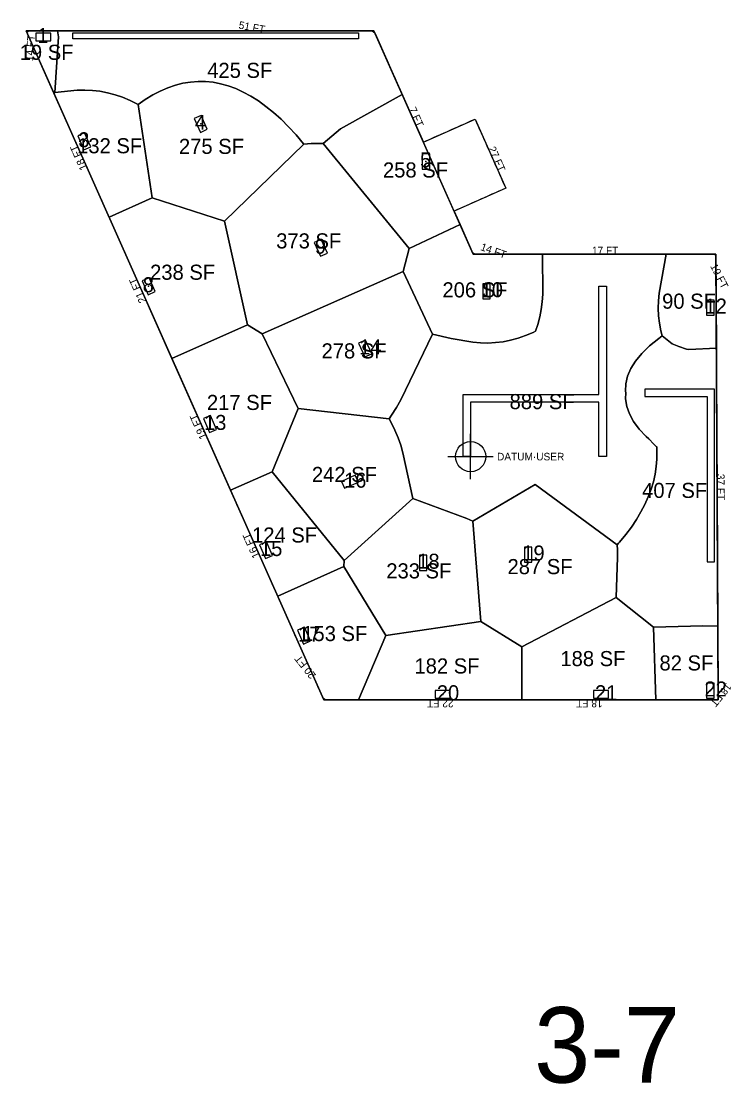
# Model space of a CAD drawing. Header units: metres. Extents: x 6006 to 43258, y -596 to 1101.
# Drawn here: x 12010 to 13138, y -596 to 1092 of the extents above; entities that cross this region are included whole.
import ezdxf
from ezdxf.enums import TextEntityAlignment as Align

# ---------------------------------------------------------------- set-up
doc = ezdxf.new("R2010")
doc.units = ezdxf.units.M
doc.layers.add('COLUMN-FOOTPRINT', color=6, linetype='Continuous', lineweight=9)
for name, color, linetype in [('COLUMN-LABEL', 6, 'Continuous'), ('FLOOR LABELS', 1, 'Continuous'), ('FLOOR_3_AREA_LABELS', 3, 'Continuous'), ('FLOOR_3_BOUNDARY', 5, 'Continuous'), ('FLOOR_3_COLUMNS', 7, 'Continuous'), ('FLOOR_3_DATUM', 4, 'Continuous'), ('FLOOR_3_FASCADE_COLUMNS', 30, 'Continuous'), ('FLOOR_3_FASCADE_WALLS', 4, 'Continuous'), ('FLOOR_3_LARGE_TRIBUTARY', 6, 'Continuous'), ('FLOOR_3_TRIBUTARY_COL_0', 2, 'Continuous'), ('FLOOR_3_TRIBUTARY_COL_1', 2, 'Continuous'), ('FLOOR_3_TRIBUTARY_COL_10', 2, 'Continuous'), ('FLOOR_3_TRIBUTARY_COL_11', 2, 'Continuous'), ('FLOOR_3_TRIBUTARY_COL_12', 2, 'Continuous'), ('FLOOR_3_TRIBUTARY_COL_13', 2, 'Continuous'), ('FLOOR_3_TRIBUTARY_COL_14', 2, 'Continuous'), ('FLOOR_3_TRIBUTARY_COL_15', 2, 'Continuous'), ('FLOOR_3_TRIBUTARY_COL_16', 2, 'Continuous'), ('FLOOR_3_TRIBUTARY_COL_17', 2, 'Continuous'), ('FLOOR_3_TRIBUTARY_COL_2', 2, 'Continuous'), ('FLOOR_3_TRIBUTARY_COL_3', 2, 'Continuous'), ('FLOOR_3_TRIBUTARY_COL_4', 2, 'Continuous'), ('FLOOR_3_TRIBUTARY_COL_5', 2, 'Continuous'), ('FLOOR_3_TRIBUTARY_COL_6', 2, 'Continuous'), ('FLOOR_3_TRIBUTARY_COL_7', 2, 'Continuous'), ('FLOOR_3_TRIBUTARY_COL_8', 2, 'Continuous'), ('FLOOR_3_TRIBUTARY_COL_9', 2, 'Continuous'), ('FLOOR_3_WALL_TRIBUTARY_13', 1, 'Continuous'), ('FLOOR_3_WALL_TRIBUTARY_19', 1, 'Continuous'), ('FLOOR_3_WALL_TRIBUTARY_7', 1, 'Continuous'), ('SECONDARY AREA', 7, 'Continuous'), ('SHEAR-WALL', 4, 'Continuous'), ('SLAB', 5, 'Continuous')]:
    doc.layers.add(name, color=color, linetype=linetype)

msp = doc.modelspace()

# ---------------------------------------------------------------- linework, layer by layer
at = {"layer": 'COLUMN-FOOTPRINT'}
for points in [[(12032.9, 1061.3), (12056.9, 1061.3), (12056.9, 1073.3), (12032.9, 1073.3)], [(12285.1, 937.8), (12294.8, 915.9), (12305.8, 920.8), (12296.1, 942.7)], [(12099.8, 910.1), (12109.5, 888.2), (12120.5, 893), (12110.7, 915)], [(12659.6, 857.6), (12659.6, 881.6), (12647.6, 881.6), (12647.6, 857.6)], [(12476.1, 740.9), (12485.8, 719), (12496.8, 723.9), (12487, 745.8)], [(12202.2, 679.9), (12212, 657.9), (12222.9, 662.8), (12213.2, 684.7)], [(12756, 651.3), (12756, 675.3), (12744, 675.3), (12744, 651.3)], [(13112, 625.3), (13112, 649.3), (13100, 649.3), (13100, 625.3)], [(12546.6, 580.8), (12556.4, 558.9), (12567.4, 563.7), (12557.6, 585.7)], [(12299.7, 460.9), (12309.5, 438.9), (12320.4, 443.8), (12310.7, 465.8)], [(12524.2, 350.2), (12546.1, 360), (12541.3, 371), (12519.3, 361.2)], [(12388.9, 260.5), (12398.6, 238.6), (12409.6, 243.5), (12399.8, 265.4)], [(12822.3, 232.9), (12822.3, 256.9), (12810.3, 256.9), (12810.3, 232.9)], [(12655.3, 219.8), (12655.3, 243.8), (12643.3, 243.8), (12643.3, 219.8)], [(12449.3, 124.7), (12459.1, 102.7), (12470.1, 107.6), (12460.3, 129.5)], [(13112, 16.8), (13112, 40.8), (13100, 40.8), (13100, 16.8)], [(12668.4, 16.8), (12692.4, 16.8), (12692.4, 28.8), (12668.4, 28.8)], [(12920, 16.8), (12944, 16.8), (12944, 28.8), (12920, 28.8)]]:
    msp.add_lwpolyline(points, close=True, dxfattribs=at)
at = {"layer": 'FLOOR_3_BOUNDARY'}
msp.add_lwpolyline([(12649.5, 900.3), (12731.7, 936.9), (12780.5, 827.3), (12698.3, 790.7), (12728.8, 722.1), (13114.8, 722.1), (13118.5, 14.1), (12491.2, 14.1), (12018, 1077.1), (12570.8, 1077.1), (12649.5, 900.3)], close=True, dxfattribs=at)
at = {"layer": 'FLOOR_3_COLUMNS'}
for p in [(12044.9, 1067.3), (12295.4, 929.3), (12110.1, 901.6), (12653.6, 869.6), (12486.4, 732.4), (12212.6, 671.3), (12750, 663.3), (13106, 637.3), (12557, 572.3), (12310.1, 452.3), (12532.7, 360.6), (12399.2, 252), (12816.3, 244.9), (12649.3, 231.8), (12459.7, 116.1), (12680.4, 22.8), (12932, 22.8), (13106, 28.8)]:
    msp.add_point(p, dxfattribs=at)
at = {"layer": 'FLOOR_3_DATUM'}
for p, q in [((12724.7, 364.6), (12724.7, 436.6)), ((12688.7, 400.6), (12760.7, 400.6))]:
    msp.add_line(p, q, dxfattribs=at)
msp.add_circle((12724.7, 400.6), 24, dxfattribs=at)
at = {"layer": 'FLOOR_3_FASCADE_COLUMNS'}
for points in [[(12062.7, 976.6), (12060.3, 982.1), (12057.9, 987.6), (12055.4, 993.1), (12053, 998.6), (12050.5, 1004.1), (12048.1, 1009.5), (12045.7, 1015), (12043.2, 1020.5), (12040.8, 1026), (12038.3, 1031.5), (12035.9, 1036.9), (12033.5, 1042.4), (12031, 1047.9), (12028.6, 1053.4), (12026.1, 1058.9), (12023.7, 1064.4), (12021.3, 1069.8), (12018.8, 1075.3), (12022.1, 1077.1), (12028.1, 1077.1), (12034.1, 1077.1), (12040.1, 1077.1), (12046.1, 1077.1), (12052.1, 1077.1), (12058.1, 1077.1), (12064.1, 1077.1), (12070.1, 1077.1)], [(12150.6, 779.3), (12148.1, 784.8), (12145.7, 790.3), (12143.3, 795.8), (12140.8, 801.2), (12138.4, 806.7), (12135.9, 812.2), (12133.5, 817.7), (12131.1, 823.2), (12128.6, 828.6), (12126.2, 834.1), (12123.7, 839.6), (12121.3, 845.1), (12118.9, 850.6), (12116.4, 856.1), (12114, 861.5), (12111.5, 867), (12109.1, 872.5), (12106.7, 878), (12104.2, 883.5), (12101.8, 888.9), (12099.3, 894.4), (12096.9, 899.9), (12094.5, 905.4), (12092, 910.9), (12089.6, 916.4), (12087.1, 921.8), (12084.7, 927.3), (12082.3, 932.8), (12079.8, 938.3), (12077.4, 943.8), (12074.9, 949.2), (12072.5, 954.7), (12070.1, 960.2), (12067.6, 965.7), (12065.2, 971.2), (12062.7, 976.6)], [(12616.1, 975.4), (12618.5, 969.9), (12621, 964.4), (12623.4, 958.9), (12625.8, 953.4), (12628.3, 948), (12630.7, 942.5), (12633.2, 937), (12635.6, 931.5), (12638, 926), (12640.5, 920.5), (12642.9, 915.1), (12645.4, 909.6), (12647.8, 904.1), (12649.5, 900.3)], [(12649.5, 900.3), (12655, 902.7), (12660.4, 905.2), (12665.9, 907.6), (12671.4, 910.1), (12676.9, 912.5), (12682.4, 914.9), (12687.9, 917.4), (12693.3, 919.8), (12698.8, 922.3), (12704.3, 924.7), (12709.8, 927.1), (12715.3, 929.6), (12720.7, 932), (12726.2, 934.5), (12731.7, 936.9), (12734.1, 931.4), (12736.6, 925.9), (12739, 920.5), (12741.5, 915), (12743.9, 909.5), (12746.3, 904), (12748.8, 898.5), (12751.2, 893), (12753.7, 887.6), (12756.1, 882.1), (12758.5, 876.6), (12761, 871.1), (12763.4, 865.6), (12765.9, 860.2), (12768.3, 854.7), (12770.7, 849.2), (12773.2, 843.7), (12775.6, 838.2), (12778.1, 832.7), (12780.5, 827.3), (12775, 824.8), (12769.5, 822.4), (12764.1, 819.9), (12758.6, 817.5), (12753.1, 815.1), (12747.6, 812.6), (12742.1, 810.2), (12736.6, 807.7), (12731.2, 805.3), (12725.7, 802.9), (12720.2, 800.4), (12714.7, 798), (12709.2, 795.5), (12703.8, 793.1), (12698.3, 790.7), (12700.7, 785.2), (12703.2, 779.7), (12705.6, 774.2), (12708, 768.7)], [(12250.6, 554.6), (12248.2, 560.1), (12245.7, 565.5), (12243.3, 571), (12240.8, 576.5), (12238.4, 582), (12236, 587.5), (12233.5, 592.9), (12231.1, 598.4), (12228.6, 603.9), (12226.2, 609.4), (12223.8, 614.9), (12221.3, 620.3), (12218.9, 625.8), (12216.4, 631.3), (12214, 636.8), (12211.6, 642.3), (12209.1, 647.8), (12206.7, 653.2), (12204.3, 658.7), (12201.8, 664.2), (12199.4, 669.7), (12196.9, 675.2), (12194.5, 680.6), (12192.1, 686.1), (12189.6, 691.6), (12187.2, 697.1), (12184.7, 702.6), (12182.3, 708.1), (12179.9, 713.5), (12177.4, 719), (12175, 724.5), (12172.5, 730), (12170.1, 735.5), (12167.7, 740.9), (12165.2, 746.4), (12162.8, 751.9), (12160.3, 757.4), (12157.9, 762.9), (12155.5, 768.3), (12153, 773.8), (12150.6, 779.3)], [(12708, 768.7), (12710.5, 763.3), (12712.9, 757.8), (12715.4, 752.3), (12717.8, 746.8), (12720.2, 741.3), (12722.7, 735.9), (12725.1, 730.4), (12727.6, 724.9), (12731.7, 722.1), (12737.7, 722.1), (12743.7, 722.1), (12749.7, 722.1), (12755.7, 722.1), (12761.7, 722.1), (12767.7, 722.1), (12773.7, 722.1), (12779.7, 722.1), (12785.7, 722.1), (12791.7, 722.1), (12797.7, 722.1), (12803.7, 722.1), (12809.7, 722.1), (12815.7, 722.1), (12821.7, 722.1), (12827.7, 722.1), (12833.7, 722.1), (12839.7, 722.1)], [(13037.7, 722.1), (13043.7, 722.1), (13049.7, 722.1), (13055.7, 722.1), (13061.7, 722.1), (13067.7, 722.1), (13073.7, 722.1), (13079.7, 722.1), (13085.7, 722.1), (13091.7, 722.1), (13097.7, 722.1), (13103.7, 722.1), (13109.7, 722.1), (13114.8, 721.1), (13114.8, 715.1), (13114.9, 709.1), (13114.9, 703.1), (13114.9, 697.1), (13114.9, 691.1), (13115, 685.1), (13115, 679.1), (13115, 673.1), (13115.1, 667.1), (13115.1, 661.1), (13115.1, 655.1), (13115.2, 649.1), (13115.2, 643.1), (13115.2, 637.1), (13115.3, 631.1), (13115.3, 625.1), (13115.3, 619.1), (13115.4, 613.1), (13115.4, 607.1), (13115.4, 601.1), (13115.4, 595.1), (13115.5, 589.1), (13115.5, 583.1), (13115.5, 577.1), (13115.6, 571.1)], [(12343.3, 346.3), (12340.9, 351.8), (12338.4, 357.2), (12336, 362.7), (12333.6, 368.2), (12331.1, 373.7), (12328.7, 379.2), (12326.2, 384.6), (12323.8, 390.1), (12321.4, 395.6), (12318.9, 401.1), (12316.5, 406.6), (12314, 412.1), (12311.6, 417.5), (12309.2, 423), (12306.7, 428.5), (12304.3, 434), (12301.8, 439.5), (12299.4, 444.9), (12297, 450.4), (12294.5, 455.9), (12292.1, 461.4), (12289.6, 466.9), (12287.2, 472.3), (12284.8, 477.8), (12282.3, 483.3), (12279.9, 488.8), (12277.4, 494.3), (12275, 499.8), (12272.6, 505.2), (12270.1, 510.7), (12267.7, 516.2), (12265.2, 521.7), (12262.8, 527.2), (12260.4, 532.6), (12257.9, 538.1), (12255.5, 543.6), (12253, 549.1), (12250.6, 554.6)], [(12419, 176.3), (12416.5, 181.8), (12414.1, 187.3), (12411.6, 192.8), (12409.2, 198.3), (12406.8, 203.8), (12404.3, 209.2), (12401.9, 214.7), (12399.4, 220.2), (12397, 225.7), (12394.6, 231.2), (12392.1, 236.6), (12389.7, 242.1), (12387.2, 247.6), (12384.8, 253.1), (12382.4, 258.6), (12379.9, 264), (12377.5, 269.5), (12375, 275), (12372.6, 280.5), (12370.2, 286), (12367.7, 291.5), (12365.3, 296.9), (12362.8, 302.4), (12360.4, 307.9), (12358, 313.4), (12355.5, 318.9), (12353.1, 324.3), (12350.6, 329.8), (12348.2, 335.3), (12345.8, 340.8), (12343.3, 346.3)], [(12547.6, 14.1), (12541.6, 14.1), (12535.6, 14.1), (12529.6, 14.1), (12523.6, 14.1), (12517.6, 14.1), (12511.6, 14.1), (12505.6, 14.1), (12499.6, 14.1), (12493.6, 14.1), (12489.7, 17.4), (12487.3, 22.9), (12484.8, 28.3), (12482.4, 33.8), (12480, 39.3), (12477.5, 44.8), (12475.1, 50.3), (12472.6, 55.8), (12470.2, 61.2), (12467.8, 66.7), (12465.3, 72.2), (12462.9, 77.7), (12460.4, 83.2), (12458, 88.6), (12455.6, 94.1), (12453.1, 99.6), (12450.7, 105.1), (12448.2, 110.6), (12445.8, 116), (12443.4, 121.5), (12440.9, 127), (12438.5, 132.5), (12436, 138), (12433.6, 143.5), (12431.2, 148.9), (12428.7, 154.4), (12426.3, 159.9), (12423.8, 165.4), (12421.4, 170.9), (12419, 176.3)], [(13117.9, 133.1), (13117.9, 127.1), (13117.9, 121.1), (13118, 115.1), (13118, 109.1), (13118, 103.1), (13118.1, 97.1), (13118.1, 91.1), (13118.1, 85.1), (13118.1, 79.1), (13118.2, 73.1), (13118.2, 67.1), (13118.2, 61.1), (13118.3, 55.1), (13118.3, 49.1), (13118.3, 43.1), (13118.4, 37.1), (13118.4, 31.1), (13118.4, 25.1), (13118.5, 19.1), (13117.6, 14.1), (13111.6, 14.1), (13105.6, 14.1), (13099.6, 14.1), (13093.6, 14.1), (13087.6, 14.1), (13081.6, 14.1), (13075.6, 14.1), (13069.6, 14.1), (13063.6, 14.1), (13057.6, 14.1), (13051.6, 14.1), (13045.6, 14.1), (13039.6, 14.1), (13033.6, 14.1), (13027.6, 14.1), (13021.6, 14.1)], [(12805.6, 14.1), (12799.6, 14.1), (12793.6, 14.1), (12787.6, 14.1), (12781.6, 14.1), (12775.6, 14.1), (12769.6, 14.1), (12763.6, 14.1), (12757.6, 14.1), (12751.6, 14.1), (12745.6, 14.1), (12739.6, 14.1), (12733.6, 14.1), (12727.6, 14.1), (12721.6, 14.1), (12715.6, 14.1), (12709.6, 14.1), (12703.6, 14.1), (12697.6, 14.1), (12691.6, 14.1), (12685.6, 14.1), (12679.6, 14.1), (12673.6, 14.1), (12667.6, 14.1), (12661.6, 14.1), (12655.6, 14.1), (12649.6, 14.1), (12643.6, 14.1), (12637.6, 14.1), (12631.6, 14.1), (12625.6, 14.1), (12619.6, 14.1), (12613.6, 14.1), (12607.6, 14.1), (12601.6, 14.1), (12595.6, 14.1), (12589.6, 14.1), (12583.6, 14.1), (12577.6, 14.1), (12571.6, 14.1), (12565.6, 14.1), (12559.6, 14.1), (12553.6, 14.1), (12547.6, 14.1)], [(13021.6, 14.1), (13015.6, 14.1), (13009.6, 14.1), (13003.6, 14.1), (12997.6, 14.1), (12991.6, 14.1), (12985.6, 14.1), (12979.6, 14.1), (12973.6, 14.1), (12967.6, 14.1), (12961.6, 14.1), (12955.6, 14.1), (12949.6, 14.1), (12943.6, 14.1), (12937.6, 14.1), (12931.6, 14.1), (12925.6, 14.1), (12919.6, 14.1), (12913.6, 14.1), (12907.6, 14.1), (12901.6, 14.1), (12895.6, 14.1), (12889.6, 14.1), (12883.6, 14.1), (12877.6, 14.1), (12871.6, 14.1), (12865.6, 14.1), (12859.6, 14.1), (12853.6, 14.1), (12847.6, 14.1), (12841.6, 14.1), (12835.6, 14.1), (12829.6, 14.1), (12823.6, 14.1), (12817.6, 14.1), (12811.6, 14.1), (12805.6, 14.1)]]:
    msp.add_lwpolyline(points, dxfattribs=at)
at = {"layer": 'FLOOR_3_FASCADE_WALLS'}
for points in [[(12070.1, 1077.1), (12076.1, 1077.1), (12082.1, 1077.1), (12088.1, 1077.1), (12094.1, 1077.1), (12100.1, 1077.1), (12106.1, 1077.1), (12112.1, 1077.1), (12118.1, 1077.1), (12124.1, 1077.1), (12130.1, 1077.1), (12136.1, 1077.1), (12142.1, 1077.1), (12148.1, 1077.1), (12154.1, 1077.1), (12160.1, 1077.1), (12166.1, 1077.1), (12172.1, 1077.1), (12178.1, 1077.1), (12184.1, 1077.1), (12190.1, 1077.1), (12196.1, 1077.1), (12202.1, 1077.1), (12208.1, 1077.1), (12214.1, 1077.1), (12220.1, 1077.1), (12226.1, 1077.1), (12232.1, 1077.1), (12238.1, 1077.1), (12244.1, 1077.1), (12250.1, 1077.1), (12256.1, 1077.1), (12262.1, 1077.1), (12268.1, 1077.1), (12274.1, 1077.1), (12280.1, 1077.1), (12286.1, 1077.1), (12292.1, 1077.1), (12298.1, 1077.1), (12304.1, 1077.1), (12310.1, 1077.1), (12316.1, 1077.1), (12322.1, 1077.1), (12328.1, 1077.1), (12334.1, 1077.1), (12340.1, 1077.1), (12346.1, 1077.1), (12352.1, 1077.1), (12358.1, 1077.1), (12364.1, 1077.1), (12370.1, 1077.1), (12376.1, 1077.1), (12382.1, 1077.1), (12388.1, 1077.1), (12394.1, 1077.1), (12400.1, 1077.1), (12406.1, 1077.1), (12412.1, 1077.1), (12418.1, 1077.1), (12424.1, 1077.1), (12430.1, 1077.1), (12436.1, 1077.1), (12442.1, 1077.1), (12448.1, 1077.1), (12454.1, 1077.1), (12460.1, 1077.1), (12466.1, 1077.1), (12472.1, 1077.1), (12478.1, 1077.1), (12484.1, 1077.1), (12490.1, 1077.1), (12496.1, 1077.1), (12502.1, 1077.1), (12508.1, 1077.1), (12514.1, 1077.1), (12520.1, 1077.1), (12526.1, 1077.1), (12532.1, 1077.1), (12538.1, 1077.1), (12544.1, 1077.1), (12550.1, 1077.1), (12556.1, 1077.1), (12562.1, 1077.1), (12568.1, 1077.1), (12572.2, 1074), (12574.6, 1068.5), (12577, 1063.1), (12579.5, 1057.6), (12581.9, 1052.1), (12584.4, 1046.6), (12586.8, 1041.1), (12589.2, 1035.7), (12591.7, 1030.2), (12594.1, 1024.7), (12596.6, 1019.2), (12599, 1013.7), (12601.4, 1008.2), (12603.9, 1002.8), (12606.3, 997.3), (12608.8, 991.8), (12611.2, 986.3), (12613.6, 980.8), (12616.1, 975.4)], [(12839.7, 722.1), (12845.7, 722.1), (12851.7, 722.1), (12857.7, 722.1), (12863.7, 722.1), (12869.7, 722.1), (12875.7, 722.1), (12881.7, 722.1), (12887.7, 722.1), (12893.7, 722.1), (12899.7, 722.1), (12905.7, 722.1), (12911.7, 722.1), (12917.7, 722.1), (12923.7, 722.1), (12929.7, 722.1), (12935.7, 722.1), (12941.7, 722.1), (12947.7, 722.1), (12953.7, 722.1), (12959.7, 722.1), (12965.7, 722.1), (12971.7, 722.1), (12977.7, 722.1), (12983.7, 722.1), (12989.7, 722.1), (12995.7, 722.1), (13001.7, 722.1), (13007.7, 722.1), (13013.7, 722.1), (13019.7, 722.1), (13025.7, 722.1), (13031.7, 722.1), (13037.7, 722.1)], [(13115.6, 571.1), (13115.6, 565.1), (13115.6, 559.1), (13115.7, 553.1), (13115.7, 547.1), (13115.7, 541.1), (13115.8, 535.1), (13115.8, 529.1), (13115.8, 523.1), (13115.9, 517.1), (13115.9, 511.1), (13115.9, 505.1), (13116, 499.1), (13116, 493.1), (13116, 487.1), (13116, 481.1), (13116.1, 475.1), (13116.1, 469.1), (13116.1, 463.1), (13116.2, 457.1), (13116.2, 451.1), (13116.2, 445.1), (13116.3, 439.1), (13116.3, 433.1), (13116.3, 427.1), (13116.4, 421.1), (13116.4, 415.1), (13116.4, 409.1), (13116.5, 403.1), (13116.5, 397.1), (13116.5, 391.1), (13116.5, 385.1), (13116.6, 379.1), (13116.6, 373.1), (13116.6, 367.1), (13116.7, 361.1), (13116.7, 355.1), (13116.7, 349.1), (13116.8, 343.1), (13116.8, 337.1), (13116.8, 331.1), (13116.9, 325.1), (13116.9, 319.1), (13116.9, 313.1), (13117, 307.1), (13117, 301.1), (13117, 295.1), (13117, 289.1), (13117.1, 283.1), (13117.1, 277.1), (13117.1, 271.1), (13117.2, 265.1), (13117.2, 259.1), (13117.2, 253.1), (13117.3, 247.1), (13117.3, 241.1), (13117.3, 235.1), (13117.4, 229.1), (13117.4, 223.1), (13117.4, 217.1), (13117.5, 211.1), (13117.5, 205.1), (13117.5, 199.1), (13117.6, 193.1), (13117.6, 187.1), (13117.6, 181.1), (13117.6, 175.1), (13117.7, 169.1), (13117.7, 163.1), (13117.7, 157.1), (13117.8, 151.1), (13117.8, 145.1), (13117.8, 139.1), (13117.9, 133.1)]]:
    msp.add_lwpolyline(points, dxfattribs=at)
at = {"layer": 'FLOOR_3_LARGE_TRIBUTARY'}
for points in [[(12147.1, 978.8), (12135.1, 981.1), (12123.1, 982.5), (12111.1, 983), (12099.1, 982.7), (12063.6, 979), (12069.1, 1067.8), (12067.8, 1077.1), (12098.4, 1077.1), (12110.4, 1077.1), (12122.4, 1077.1), (12134.4, 1077.1), (12146.4, 1077.1), (12158.4, 1077.1), (12170.4, 1077.1), (12182.4, 1077.1), (12194.4, 1077.1), (12206.4, 1077.1), (12218.4, 1077.1), (12230.4, 1077.1), (12242.4, 1077.1), (12254.4, 1077.1), (12266.4, 1077.1), (12278.4, 1077.1), (12290.4, 1077.1), (12302.4, 1077.1), (12314.4, 1077.1), (12326.4, 1077.1), (12338.4, 1077.1), (12350.4, 1077.1), (12362.4, 1077.1), (12374.4, 1077.1), (12386.4, 1077.1), (12398.4, 1077.1), (12410.4, 1077.1), (12422.4, 1077.1), (12434.4, 1077.1), (12446.4, 1077.1), (12458.4, 1077.1), (12470.4, 1077.1), (12482.4, 1077.1), (12494.4, 1077.1), (12506.4, 1077.1), (12518.4, 1077.1), (12530.4, 1077.1), (12542.2, 1077.1), (12570.8, 1077.1), (12574.8, 1068.1), (12615.9, 975.8), (12517.6, 921.5), (12490.1, 898.3), (12483.1, 898.4), (12471.1, 898.1), (12459.5, 897.3), (12459.1, 897.8), (12447.1, 911.8), (12435.1, 924.7), (12423.1, 936.6), (12411.1, 947.4), (12399.1, 957.1), (12387.1, 965.8), (12375.1, 973.4), (12363.1, 980), (12351.1, 985.5), (12339.1, 989.9), (12327.1, 993.2), (12315.1, 995.5), (12303.1, 996.7), (12291.1, 996.9), (12279.1, 995.9), (12267.1, 993.9), (12255.1, 990.9), (12243.1, 986.8), (12231.1, 981.6), (12219.1, 975.3), (12207.1, 968), (12196.1, 960.3), (12195.1, 960.9), (12183.1, 966.7), (12171.1, 971.6), (12159.1, 975.7), (12147.1, 978.8)], [(12207.1, 968), (12219.1, 975.3), (12231.1, 981.6), (12243.1, 986.8), (12255.1, 990.9), (12267.1, 993.9), (12279.1, 995.9), (12291.1, 996.9), (12303.1, 996.7), (12315.1, 995.5), (12327.1, 993.2), (12339.1, 989.9), (12351.1, 985.5), (12363.1, 980), (12375.1, 973.4), (12387.1, 965.8), (12399.1, 957.1), (12411.1, 947.4), (12423.1, 936.6), (12435.1, 924.7), (12447.1, 911.8), (12459.1, 897.8), (12459.5, 897.3), (12333.2, 774.9), (12218.3, 811.8), (12196.1, 960.3), (12207.1, 968)], [(12063.6, 979), (12099.1, 982.7), (12111.1, 983), (12123.1, 982.5), (12135.1, 981.1), (12147.1, 978.8), (12159.1, 975.7), (12171.1, 971.6), (12183.1, 966.7), (12195.1, 960.9), (12196.1, 960.3), (12218.3, 811.8), (12149.7, 781.3), (12062, 978.3), (12063.6, 979)], [(12517.6, 921.5), (12615.9, 975.8), (12649.5, 900.3), (12731.7, 936.9), (12780.5, 827.3), (12698.3, 790.7), (12707.8, 769.3), (12627, 731.5), (12490.1, 898.3), (12517.6, 921.5)], [(12333.2, 774.9), (12459.5, 897.3), (12471.1, 898.1), (12483.1, 898.4), (12490.1, 898.3), (12627, 731.5), (12617.3, 694.5), (12393.1, 595.6), (12369.9, 610.2), (12333.2, 774.9)], [(12218.3, 811.8), (12333.2, 774.9), (12369.9, 610.2), (12249.7, 556.7), (12149.7, 781.3), (12218.3, 811.8)], [(12627, 731.5), (12707.8, 769.3), (12728.8, 722.1), (12838.9, 722.1), (12839.4, 658.6), (12838.7, 646.6), (12837.1, 634.6), (12834.8, 622.6), (12831.7, 610.6), (12828.1, 599.7), (12824.2, 597.8), (12812.2, 592.8), (12800.2, 588.7), (12788.2, 585.5), (12776.2, 583.2), (12764.2, 581.7), (12752.2, 581.1), (12740.2, 581.4), (12728.2, 582.5), (12693.5, 588.4), (12664.3, 595), (12617.3, 694.5), (12627, 731.5)], [(12604.1, 442.6), (12598.3, 454.6), (12594.9, 460.7), (12599.1, 466.6), (12606.7, 478.6), (12613.5, 490.6), (12664.3, 595), (12693.5, 588.4), (12728.2, 582.5), (12740.2, 581.4), (12752.2, 581.1), (12764.2, 581.7), (12776.2, 583.2), (12788.2, 585.5), (12800.2, 588.7), (12812.2, 592.8), (12824.2, 597.8), (12828.1, 599.7), (12831.7, 610.6), (12834.8, 622.6), (12837.1, 634.6), (12838.7, 646.6), (12839.4, 658.6), (12838.9, 722.1), (12858.1, 722.1), (12976.5, 722.1), (13035.7, 722.1), (13024.8, 660.4), (13023.6, 648.4), (13023.2, 636.4), (13023.7, 624.4), (13025.1, 612.4), (13027.4, 600.4), (13029.4, 592.4), (13023.8, 588.4), (13009.2, 576.4), (12997, 564.4), (12987.1, 552.4), (12979.6, 540.4), (12974.4, 528.4), (12971.6, 516.4), (12971.1, 504.4), (12971.5, 501.9), (12971.1, 492.4), (12973, 480.4), (12977.2, 468.4), (12983.8, 456.4), (12992.7, 444.4), (13004, 432.4), (13007.9, 428.9), (13016, 420.4), (13019.9, 416.9), (13020.7, 416.1), (13020.7, 408.7), (13020.6, 408.4), (13020.7, 396.7), (13019.8, 384.7), (13018, 372.7), (13015.3, 360.7), (13011.8, 348.7), (13007.3, 336.7), (13001.9, 324.7), (12995.6, 312.7), (12988.5, 300.7), (12980.4, 288.7), (12971.4, 276.7), (12961.5, 264.7), (12960, 262.9), (12958, 260.6), (12827.6, 356.3), (12728.1, 297.8), (12718.7, 302), (12633, 334.2), (12616.9, 406.6), (12613.5, 418.6), (12609.2, 430.6), (12604.1, 442.6)], [(13072, 570.7), (13067.9, 571.6), (13055.9, 575.4), (13045.3, 579.6), (13029.4, 592.4), (13027.4, 600.4), (13025.1, 612.4), (13023.7, 624.4), (13023.2, 636.4), (13023.6, 648.4), (13024.8, 660.4), (13035.7, 722.1), (13114.8, 722.1), (13115.6, 572.9), (13072, 570.7)], [(12393.1, 595.6), (12617.3, 694.5), (12664.3, 595), (12613.5, 490.6), (12606.7, 478.6), (12599.1, 466.6), (12594.9, 460.7), (12450.6, 477.3), (12393.1, 595.6)], [(12369.9, 610.2), (12393.1, 595.6), (12450.6, 477.3), (12409, 376.4), (12343, 347), (12249.7, 556.7), (12369.9, 610.2)], [(12958.5, 240.7), (12958.4, 252.7), (12958, 260.6), (12960, 262.9), (12961.5, 264.7), (12971.4, 276.7), (12980.4, 288.7), (12988.5, 300.7), (12995.6, 312.7), (13001.9, 324.7), (13007.3, 336.7), (13011.8, 348.7), (13015.3, 360.7), (13018, 372.7), (13019.8, 384.7), (13020.7, 396.7), (13020.6, 408.4), (13020.7, 408.7), (13020.7, 416.1), (13019.9, 416.9), (13016, 420.4), (13007.9, 428.9), (13004, 432.4), (12992.7, 444.4), (12983.8, 456.4), (12977.2, 468.4), (12973, 480.4), (12971.1, 492.4), (12971.5, 501.9), (12971.1, 504.4), (12971.6, 516.4), (12974.4, 528.4), (12979.6, 540.4), (12987.1, 552.4), (12997, 564.4), (13009.2, 576.4), (13023.8, 588.4), (13029.4, 592.4), (13045.3, 579.6), (13055.9, 575.4), (13067.9, 571.6), (13072, 570.7), (13115.6, 572.9), (13115.9, 502.1), (13116, 490.2), (13116.1, 478.2), (13116.1, 466.2), (13116.2, 454.2), (13116.2, 442.2), (13116.3, 430.2), (13116.4, 418.2), (13116.4, 406.2), (13116.5, 394.2), (13116.6, 382.2), (13116.6, 370.2), (13116.7, 358.2), (13116.8, 346.2), (13116.8, 334.2), (13116.9, 322.2), (13116.9, 310.2), (13117, 298.2), (13117.1, 286.2), (13117.1, 274.2), (13117.2, 262.2), (13117.3, 250.2), (13117.3, 238.2), (13117.9, 130.9), (13094.1, 131.5), (13015.4, 129.4), (12956.2, 176.6), (12958.5, 240.7)], [(12450.6, 477.3), (12594.9, 460.7), (12598.3, 454.6), (12604.1, 442.6), (12609.2, 430.6), (12613.5, 418.6), (12616.9, 406.6), (12633, 334.2), (12523.7, 235.3), (12409, 376.4), (12450.6, 477.3)], [(12409, 376.4), (12523.7, 235.3), (12523, 225.7), (12417.8, 178.9), (12343, 347), (12409, 376.4)], [(12728.1, 297.8), (12827.6, 356.3), (12958, 260.6), (12958.4, 252.7), (12958.5, 240.7), (12956.2, 176.6), (12806.2, 98.5), (12740.7, 138.6), (12728.1, 297.8)], [(12523.7, 235.3), (12633, 334.2), (12718.7, 302), (12728.1, 297.8), (12740.7, 138.6), (12589.8, 116.1), (12523, 225.7), (12523.7, 235.3)], [(12523, 225.7), (12589.8, 116.1), (12546.6, 14.1), (12491.2, 14.1), (12417.8, 178.9), (12523, 225.7)], [(12806.2, 98.5), (12956.2, 176.6), (13015.4, 129.4), (13019.4, 14.1), (12806.2, 14.1), (12806.2, 98.5)], [(12589.8, 116.1), (12740.7, 138.6), (12806.2, 98.5), (12806.2, 14.1), (12546.6, 14.1), (12589.8, 116.1)], [(13015.4, 129.4), (13094.1, 131.5), (13117.9, 130.9), (13118.5, 14.1), (13019.4, 14.1), (13015.4, 129.4)]]:
    msp.add_lwpolyline(points, close=True, dxfattribs=at)
at = {"layer": 'FLOOR_3_TRIBUTARY_COL_0'}
msp.add_lwpolyline([(12069.1, 1067.8), (12063.6, 979), (12062, 978.3), (12018, 1077.1), (12067.8, 1077.1), (12069.1, 1067.8)], close=True, dxfattribs=at)
at = {"layer": 'FLOOR_3_TRIBUTARY_COL_1'}
msp.add_lwpolyline([(12063.6, 979), (12099.1, 982.7), (12111.1, 983), (12123.1, 982.5), (12135.1, 981.1), (12147.1, 978.8), (12159.1, 975.7), (12171.1, 971.6), (12183.1, 966.7), (12195.1, 960.9), (12196.1, 960.3), (12218.3, 811.8), (12149.7, 781.3), (12062, 978.3), (12063.6, 979)], close=True, dxfattribs=at)
at = {"layer": 'FLOOR_3_TRIBUTARY_COL_10'}
msp.add_lwpolyline([(12627, 731.5), (12707.8, 769.3), (12728.8, 722.1), (12838.9, 722.1), (12839.4, 658.6), (12838.7, 646.6), (12837.1, 634.6), (12834.8, 622.6), (12831.7, 610.6), (12828.1, 599.7), (12824.2, 597.8), (12812.2, 592.8), (12800.2, 588.7), (12788.2, 585.5), (12776.2, 583.2), (12764.2, 581.7), (12752.2, 581.1), (12740.2, 581.4), (12728.2, 582.5), (12693.5, 588.4), (12664.3, 595), (12617.3, 694.5), (12627, 731.5)], close=True, dxfattribs=at)
at = {"layer": 'FLOOR_3_TRIBUTARY_COL_11'}
msp.add_lwpolyline([(12728.1, 297.8), (12827.6, 356.3), (12958, 260.6), (12958.4, 252.7), (12958.5, 240.7), (12956.2, 176.6), (12806.2, 98.5), (12740.7, 138.6), (12728.1, 297.8)], close=True, dxfattribs=at)
at = {"layer": 'FLOOR_3_TRIBUTARY_COL_12'}
msp.add_lwpolyline([(12523.7, 235.3), (12633, 334.2), (12718.7, 302), (12728.1, 297.8), (12740.7, 138.6), (12589.8, 116.1), (12523, 225.7), (12523.7, 235.3)], close=True, dxfattribs=at)
at = {"layer": 'FLOOR_3_TRIBUTARY_COL_13'}
msp.add_lwpolyline([(13072, 570.7), (13067.9, 571.6), (13055.9, 575.4), (13045.3, 579.6), (13029.4, 592.4), (13027.4, 600.4), (13025.1, 612.4), (13023.7, 624.4), (13023.2, 636.4), (13023.6, 648.4), (13024.8, 660.4), (13035.7, 722.1), (13114.8, 722.1), (13115.6, 572.9), (13072, 570.7)], close=True, dxfattribs=at)
at = {"layer": 'FLOOR_3_TRIBUTARY_COL_14'}
msp.add_lwpolyline([(12806.2, 98.5), (12956.2, 176.6), (13015.4, 129.4), (13019.4, 14.1), (12806.2, 14.1), (12806.2, 98.5)], close=True, dxfattribs=at)
at = {"layer": 'FLOOR_3_TRIBUTARY_COL_15'}
msp.add_lwpolyline([(12589.8, 116.1), (12740.7, 138.6), (12806.2, 98.5), (12806.2, 14.1), (12546.6, 14.1), (12589.8, 116.1)], close=True, dxfattribs=at)
at = {"layer": 'FLOOR_3_TRIBUTARY_COL_16'}
msp.add_lwpolyline([(12450.6, 477.3), (12594.9, 460.7), (12598.3, 454.6), (12604.1, 442.6), (12609.2, 430.6), (12613.5, 418.6), (12616.9, 406.6), (12633, 334.2), (12523.7, 235.3), (12409, 376.4), (12450.6, 477.3)], close=True, dxfattribs=at)
at = {"layer": 'FLOOR_3_TRIBUTARY_COL_17'}
msp.add_lwpolyline([(13015.4, 129.4), (13094.1, 131.5), (13117.9, 130.9), (13118.5, 14.1), (13019.4, 14.1), (13015.4, 129.4)], close=True, dxfattribs=at)
at = {"layer": 'FLOOR_3_TRIBUTARY_COL_2'}
msp.add_lwpolyline([(12207.1, 968), (12219.1, 975.3), (12231.1, 981.6), (12243.1, 986.8), (12255.1, 990.9), (12267.1, 993.9), (12279.1, 995.9), (12291.1, 996.9), (12303.1, 996.7), (12315.1, 995.5), (12327.1, 993.2), (12339.1, 989.9), (12351.1, 985.5), (12363.1, 980), (12375.1, 973.4), (12387.1, 965.8), (12399.1, 957.1), (12411.1, 947.4), (12423.1, 936.6), (12435.1, 924.7), (12447.1, 911.8), (12459.1, 897.8), (12459.5, 897.3), (12333.2, 774.9), (12218.3, 811.8), (12196.1, 960.3), (12207.1, 968)], close=True, dxfattribs=at)
at = {"layer": 'FLOOR_3_TRIBUTARY_COL_3'}
msp.add_lwpolyline([(12218.3, 811.8), (12333.2, 774.9), (12369.9, 610.2), (12249.7, 556.7), (12149.7, 781.3), (12218.3, 811.8)], close=True, dxfattribs=at)
at = {"layer": 'FLOOR_3_TRIBUTARY_COL_4'}
msp.add_lwpolyline([(12333.2, 774.9), (12459.5, 897.3), (12471.1, 898.1), (12483.1, 898.4), (12490.1, 898.3), (12627, 731.5), (12617.3, 694.5), (12393.1, 595.6), (12369.9, 610.2), (12333.2, 774.9)], close=True, dxfattribs=at)
at = {"layer": 'FLOOR_3_TRIBUTARY_COL_5'}
msp.add_lwpolyline([(12393.1, 595.6), (12617.3, 694.5), (12664.3, 595), (12613.5, 490.6), (12606.7, 478.6), (12599.1, 466.6), (12594.9, 460.7), (12450.6, 477.3), (12393.1, 595.6)], close=True, dxfattribs=at)
at = {"layer": 'FLOOR_3_TRIBUTARY_COL_6'}
msp.add_lwpolyline([(12369.9, 610.2), (12393.1, 595.6), (12450.6, 477.3), (12409, 376.4), (12343, 347), (12249.7, 556.7), (12369.9, 610.2)], close=True, dxfattribs=at)
at = {"layer": 'FLOOR_3_TRIBUTARY_COL_7'}
msp.add_lwpolyline([(12409, 376.4), (12523.7, 235.3), (12523, 225.7), (12417.8, 178.9), (12343, 347), (12409, 376.4)], close=True, dxfattribs=at)
at = {"layer": 'FLOOR_3_TRIBUTARY_COL_8'}
msp.add_lwpolyline([(12523, 225.7), (12589.8, 116.1), (12546.6, 14.1), (12491.2, 14.1), (12417.8, 178.9), (12523, 225.7)], close=True, dxfattribs=at)
at = {"layer": 'FLOOR_3_TRIBUTARY_COL_9'}
msp.add_lwpolyline([(12517.6, 921.5), (12615.9, 975.8), (12649.5, 900.3), (12731.7, 936.9), (12780.5, 827.3), (12698.3, 790.7), (12707.8, 769.3), (12627, 731.5), (12490.1, 898.3), (12517.6, 921.5)], close=True, dxfattribs=at)
at = {"layer": 'FLOOR_3_WALL_TRIBUTARY_13'}
msp.add_lwpolyline([(12147.1, 978.8), (12135.1, 981.1), (12123.1, 982.5), (12111.1, 983), (12099.1, 982.7), (12063.6, 979), (12069.1, 1067.8), (12067.8, 1077.1), (12098.4, 1077.1), (12110.4, 1077.1), (12122.4, 1077.1), (12134.4, 1077.1), (12146.4, 1077.1), (12158.4, 1077.1), (12170.4, 1077.1), (12182.4, 1077.1), (12194.4, 1077.1), (12206.4, 1077.1), (12218.4, 1077.1), (12230.4, 1077.1), (12242.4, 1077.1), (12254.4, 1077.1), (12266.4, 1077.1), (12278.4, 1077.1), (12290.4, 1077.1), (12302.4, 1077.1), (12314.4, 1077.1), (12326.4, 1077.1), (12338.4, 1077.1), (12350.4, 1077.1), (12362.4, 1077.1), (12374.4, 1077.1), (12386.4, 1077.1), (12398.4, 1077.1), (12410.4, 1077.1), (12422.4, 1077.1), (12434.4, 1077.1), (12446.4, 1077.1), (12458.4, 1077.1), (12470.4, 1077.1), (12482.4, 1077.1), (12494.4, 1077.1), (12506.4, 1077.1), (12518.4, 1077.1), (12530.4, 1077.1), (12542.2, 1077.1), (12570.8, 1077.1), (12574.8, 1068.1), (12615.9, 975.8), (12517.6, 921.5), (12490.1, 898.3), (12483.1, 898.4), (12471.1, 898.1), (12459.5, 897.3), (12459.1, 897.8), (12447.1, 911.8), (12435.1, 924.7), (12423.1, 936.6), (12411.1, 947.4), (12399.1, 957.1), (12387.1, 965.8), (12375.1, 973.4), (12363.1, 980), (12351.1, 985.5), (12339.1, 989.9), (12327.1, 993.2), (12315.1, 995.5), (12303.1, 996.7), (12291.1, 996.9), (12279.1, 995.9), (12267.1, 993.9), (12255.1, 990.9), (12243.1, 986.8), (12231.1, 981.6), (12219.1, 975.3), (12207.1, 968), (12196.1, 960.3), (12195.1, 960.9), (12183.1, 966.7), (12171.1, 971.6), (12159.1, 975.7), (12147.1, 978.8)], close=True, dxfattribs=at)
at = {"layer": 'FLOOR_3_WALL_TRIBUTARY_19'}
msp.add_lwpolyline([(12604.1, 442.6), (12598.3, 454.6), (12594.9, 460.7), (12599.1, 466.6), (12606.7, 478.6), (12613.5, 490.6), (12664.3, 595), (12693.5, 588.4), (12728.2, 582.5), (12740.2, 581.4), (12752.2, 581.1), (12764.2, 581.7), (12776.2, 583.2), (12788.2, 585.5), (12800.2, 588.7), (12812.2, 592.8), (12824.2, 597.8), (12828.1, 599.7), (12831.7, 610.6), (12834.8, 622.6), (12837.1, 634.6), (12838.7, 646.6), (12839.4, 658.6), (12838.9, 722.1), (12858.1, 722.1), (12976.5, 722.1), (13035.7, 722.1), (13024.8, 660.4), (13023.6, 648.4), (13023.2, 636.4), (13023.7, 624.4), (13025.1, 612.4), (13027.4, 600.4), (13029.4, 592.4), (13023.8, 588.4), (13009.2, 576.4), (12997, 564.4), (12987.1, 552.4), (12979.6, 540.4), (12974.4, 528.4), (12971.6, 516.4), (12971.1, 504.4), (12971.5, 501.9), (12971.1, 492.4), (12973, 480.4), (12977.2, 468.4), (12983.8, 456.4), (12992.7, 444.4), (13004, 432.4), (13007.9, 428.9), (13016, 420.4), (13019.9, 416.9), (13020.7, 416.1), (13020.7, 408.7), (13020.6, 408.4), (13020.7, 396.7), (13019.8, 384.7), (13018, 372.7), (13015.3, 360.7), (13011.8, 348.7), (13007.3, 336.7), (13001.9, 324.7), (12995.6, 312.7), (12988.5, 300.7), (12980.4, 288.7), (12971.4, 276.7), (12961.5, 264.7), (12960, 262.9), (12958, 260.6), (12827.6, 356.3), (12728.1, 297.8), (12718.7, 302), (12633, 334.2), (12616.9, 406.6), (12613.5, 418.6), (12609.2, 430.6), (12604.1, 442.6)], close=True, dxfattribs=at)
at = {"layer": 'FLOOR_3_WALL_TRIBUTARY_7'}
msp.add_lwpolyline([(12958.5, 240.7), (12958.4, 252.7), (12958, 260.6), (12960, 262.9), (12961.5, 264.7), (12971.4, 276.7), (12980.4, 288.7), (12988.5, 300.7), (12995.6, 312.7), (13001.9, 324.7), (13007.3, 336.7), (13011.8, 348.7), (13015.3, 360.7), (13018, 372.7), (13019.8, 384.7), (13020.7, 396.7), (13020.6, 408.4), (13020.7, 408.7), (13020.7, 416.1), (13019.9, 416.9), (13016, 420.4), (13007.9, 428.9), (13004, 432.4), (12992.7, 444.4), (12983.8, 456.4), (12977.2, 468.4), (12973, 480.4), (12971.1, 492.4), (12971.5, 501.9), (12971.1, 504.4), (12971.6, 516.4), (12974.4, 528.4), (12979.6, 540.4), (12987.1, 552.4), (12997, 564.4), (13009.2, 576.4), (13023.8, 588.4), (13029.4, 592.4), (13045.3, 579.6), (13055.9, 575.4), (13067.9, 571.6), (13072, 570.7), (13115.6, 572.9), (13115.9, 502.1), (13116, 490.2), (13116.1, 478.2), (13116.1, 466.2), (13116.2, 454.2), (13116.2, 442.2), (13116.3, 430.2), (13116.4, 418.2), (13116.4, 406.2), (13116.5, 394.2), (13116.6, 382.2), (13116.6, 370.2), (13116.7, 358.2), (13116.8, 346.2), (13116.8, 334.2), (13116.9, 322.2), (13116.9, 310.2), (13117, 298.2), (13117.1, 286.2), (13117.1, 274.2), (13117.2, 262.2), (13117.3, 250.2), (13117.3, 238.2), (13117.9, 130.9), (13094.1, 131.5), (13015.4, 129.4), (12956.2, 176.6), (12958.5, 240.7)], close=True, dxfattribs=at)
at = {"layer": 'SECONDARY AREA'}
msp.add_lwpolyline([(12649.5, 900.3), (12731.7, 936.9), (12780.5, 827.3), (12698.3, 790.7)], close=True, dxfattribs=at)
at = {"layer": 'SHEAR-WALL'}
for points in [[(12489.1, 1064.3), (12091.8, 1064.3), (12091.8, 1074.3), (12546.1, 1074.3), (12546.1, 1064.3)], [(12712.7, 400.6), (12712.7, 499.1), (12928.7, 499.1), (12928.7, 671.5), (12940.7, 671.5), (12940.7, 400.6), (12928.7, 400.6), (12928.7, 487.1), (12724.7, 487.1), (12724.7, 400.6)], [(13001.9, 507.9), (13001.9, 495.9), (13100.7, 495.9), (13100.7, 233.4), (13112.7, 233.4), (13112.7, 507.9)]]:
    msp.add_lwpolyline(points, close=True, dxfattribs=at)
at = {"layer": 'SLAB'}
msp.add_lwpolyline([(12570.8, 1077.1), (12018, 1077.1), (12491.2, 14.1), (13118.5, 14.1), (13114.8, 722.1), (12728.8, 722.1)], close=True, dxfattribs=at)

# ---------------------------------------------------------------- texts
at = {"layer": 'COLUMN-LABEL'}
for s, height, p in [('1', 23.8, (12035.5, 1057.9)), ('4', 23.8, (12286.1, 919.9)), ('3', 23.8, (12100.7, 892.2)), ('5', 23.8, (12644.2, 860.2)), ('9', 23.8, (12477, 723)), ('8', 23.8, (12203.2, 661.9)), ('10', 23.83, (12740.7, 653.9)), ('12', 23.83, (13096.7, 627.9)), ('14', 23.83, (12547.6, 562.9)), ('13', 23.83, (12300.7, 443)), ('16', 23.83, (12523.4, 351.2)), ('15', 23.83, (12389.8, 242.6)), ('19', 23.83, (12806.9, 235.5)), ('18', 23.83, (12639.9, 222.4)), ('17', 23.83, (12450.3, 106.7)), ('20', 23.83, (12671, 13.4)), ('21', 23.83, (12922.6, 13.4)), ('22', 23.83, (13096.7, 19.4))]:
    msp.add_text(s, height=height, dxfattribs=at).set_placement(p)
at = {"layer": 'FLOOR LABELS'}
msp.add_text('3-7', height=120, dxfattribs=at).set_placement((12825.7, -594.3))
at = {"layer": 'FLOOR_3_AREA_LABELS'}
for s, p in [('19 SF', (12050.3, 1043.1)), ('425 SF', (12357.5, 1014.4)), ('132 SF', (12150.6, 894.6)), ('275 SF', (12312.5, 893.6)), ('258 SF', (12637, 856.1)), ('373 SF', (12467.2, 743.4)), ('238 SF', (12266.6, 693.6)), ('206 SF', (12731.6, 665.6)), ('90 SF', (13072.1, 647.6)), ('278 SF', (12539.3, 568.6)), ('217 SF', (12357, 486.7)), ('889 SF', (12838.4, 488)), ('242 SF', (12524, 372.2)), ('407 SF', (13049.2, 346.9)), ('124 SF', (12428.8, 276)), ('287 SF', (12835.1, 225.8)), ('233 SF', (12642.3, 219)), ('153 SF', (12508.6, 119.4)), ('188 SF', (12919.2, 79.6)), ('82 SF', (13067.9, 72.7)), ('182 SF', (12687.1, 67.9))]:
    msp.add_text(s, height=24, dxfattribs=at).set_placement(p, align=Align.MIDDLE_CENTER)
at = {"layer": 'FLOOR_3_DATUM'}
msp.add_text('DATUM·USER', height=12, dxfattribs=at).set_placement((12766.7, 394.6))
at = {"layer": 'FLOOR_3_FASCADE_COLUMNS'}
for s, rotation, p in [('14 FT', 85.7887, (12024.3, 1050.1)), ('7 FT', -66.0066, (12638.3, 940.3)), ('18 FT', 113.9939, (12101.2, 875.5)), ('27 FT', -66.0066, (12766.5, 873.6)), ('14 FT', -19.5227, (12761.2, 727.7)), ('19 FT', -62.7137, (13120.3, 687.4)), ('21 FT', 113.9939, (12195.1, 664.5)), ('19 FT', 113.9939, (12291.5, 448)), ('16 FT', 113.9939, (12375.7, 258.9)), ('20 FT', 128.3951, (12461.6, 66.1)), ('18 FT', -128.9686, (13123.1, 21.8)), ('22 FT', 180, (12676.6, 8.1)), ('18 FT', 180, (12913.6, 8.1))]:
    msp.add_text(s, height=12, rotation=rotation, dxfattribs=at).set_placement(p, align=Align.MIDDLE_CENTER)
at = {"layer": 'FLOOR_3_FASCADE_WALLS'}
for s, rotation, p in [('51 FT', -10.5527, (12376.8, 1083)), ('37 FT', -89.7002, (13122.7, 352.2))]:
    msp.add_text(s, height=12, rotation=rotation, dxfattribs=at).set_placement(p, align=Align.MIDDLE_CENTER)
msp.add_text('17 FT', height=12, dxfattribs=at).set_placement((12938.7, 728.1), align=Align.MIDDLE_CENTER)

doc.saveas('drawing.dxf')
